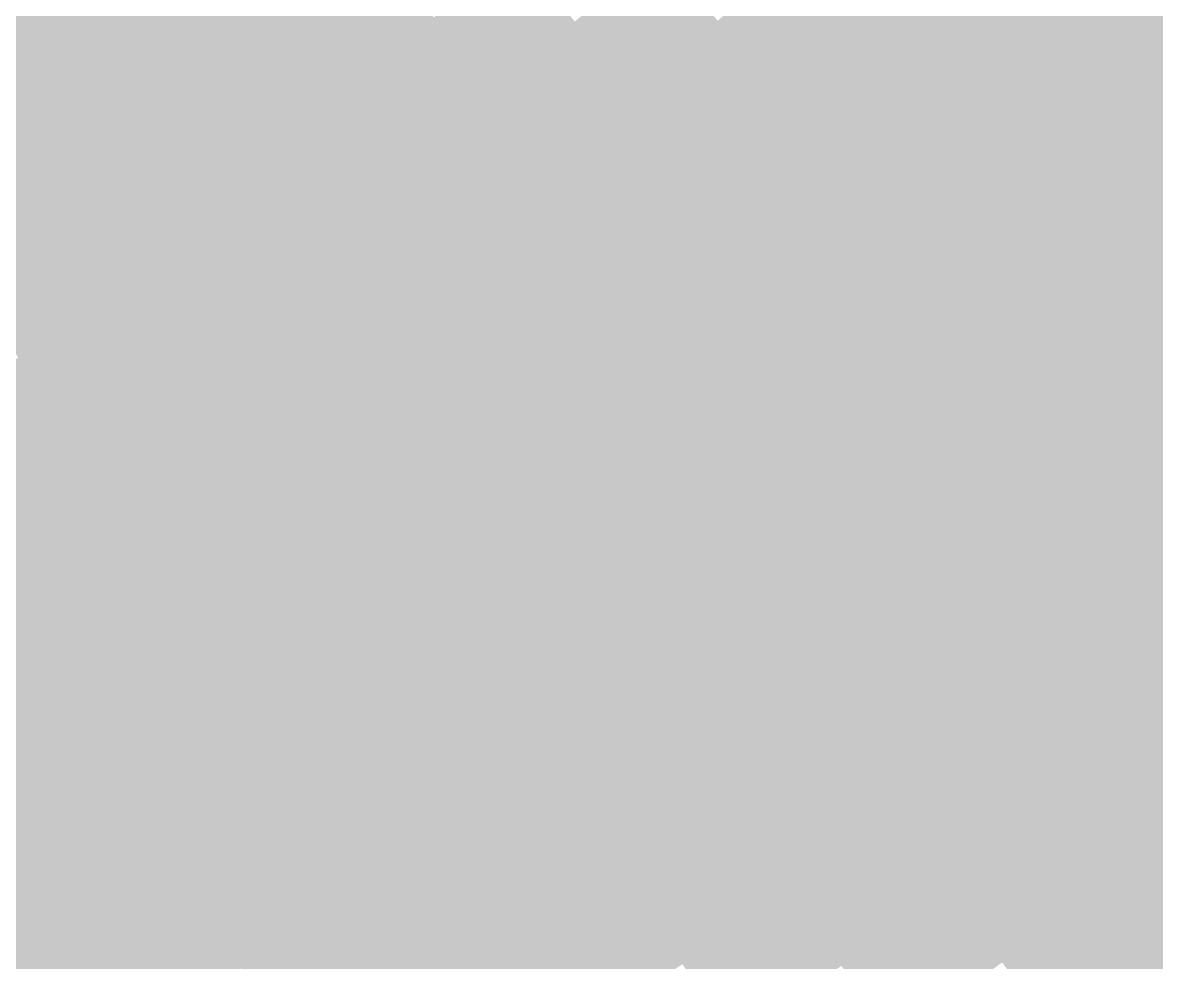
# Model space of a CAD drawing. Header units: inches. Extents: x -266 to 784, y -170 to 213.
# Drawn here: x 49.45 to 74.26, y -95.58 to -75.01 of the extents above; entities that cross this region are included whole.
import ezdxf

# ---------------------------------------------------------------- set-up
doc = ezdxf.new("R2010")
doc.units = ezdxf.units.IN
doc.header["$MEASUREMENT"] = 0

msp = doc.modelspace()

# ---------------------------------------------------------------- linework, layer by layer
at = {"color": 221, "true_color": 0xfe53d5}
msp.add_solid([(72.831998, -72.831998), (73.539105, -73.539105), (71.022676, -74.59745), (71.712217, -75.321697)], dxfattribs=at)
at = {"color": 6, "true_color": 0xff06e5}
msp.add_solid([(54.208637, -73.091885), (54.804336, -73.895093), (52.398545, -74.400218), (52.974354, -75.217803)], dxfattribs=at)
at = {"color": 221, "true_color": 0xfe46d6}
msp.add_solid([(69.643595, -73.148955), (70.333136, -73.873202), (67.827454, -74.836064), (68.499013, -75.577015)], dxfattribs=at)
at = {"color": 6, "true_color": 0xff13e1}
msp.add_solid([(57.216538, -73.316218), (57.83177, -74.104564), (55.400035, -74.6983), (55.995735, -75.501508)], dxfattribs=at)
at = {"color": 220, "true_color": 0xff20dd}
msp.add_solid([(60.267362, -73.435993), (60.901755, -74.209004), (58.447001, -74.892911), (59.062233, -75.681257)], dxfattribs=at)
at = {"color": 220, "true_color": 0xff3ad8}
msp.add_solid([(66.484337, -73.354161), (67.155895, -74.095113), (64.664111, -74.963676), (65.317284, -75.720885)], dxfattribs=at)
at = {"color": 6, "true_color": 0xff00ea}
msp.add_solid([(51.822737, -73.582633), (52.398545, -74.400218), (50.001321, -74.832265), (50.556891, -75.663735)], dxfattribs=at)
at = {"color": 220, "true_color": 0xff2dda}
msp.add_solid([(63.357766, -73.449258), (64.010939, -74.206467), (61.536149, -74.982014), (62.170542, -75.755024)], dxfattribs=at)
at = {"color": 221, "true_color": 0xfe5ad6}
msp.add_solid([(73.539105, -73.539105), (74.246212, -74.246212), (71.712217, -75.321697), (72.401757, -76.045944)], dxfattribs=at)
at = {"color": 6, "true_color": 0xff0de5}
msp.add_solid([(54.804336, -73.895093), (55.400035, -74.6983), (52.974354, -75.217803), (53.550162, -76.035388)], dxfattribs=at)
at = {"color": 221, "true_color": 0xfe4dd7}
msp.add_solid([(70.333136, -73.873202), (71.022676, -74.59745), (68.499013, -75.577015), (69.170572, -76.317966)], dxfattribs=at)
at = {"color": 6, "true_color": 0xfc00ed}
msp.add_solid([(49.445751, -74.000796), (50.001321, -74.832265), (47.614788, -75.191967), (48.149786, -76.036821)], dxfattribs=at)
at = {"color": 6, "true_color": 0xff1ae1}
msp.add_solid([(57.83177, -74.104564), (58.447001, -74.892911), (55.995735, -75.501508), (56.591434, -76.304715)], dxfattribs=at)
at = {"color": 221, "true_color": 0xfe40d9}
msp.add_solid([(67.155895, -74.095113), (67.827454, -74.836064), (65.317284, -75.720885), (65.970457, -76.478094)], dxfattribs=at)
at = {"color": 6, "true_color": 0xff06eb}
msp.add_solid([(52.398545, -74.400218), (52.974354, -75.217803), (50.556891, -75.663735), (51.112461, -76.495204)], dxfattribs=at)
at = {"color": 220, "true_color": 0xff26de}
msp.add_solid([(60.901755, -74.209004), (61.536149, -74.982014), (59.062233, -75.681257), (59.677464, -76.469603)], dxfattribs=at)
at = {"color": 220, "true_color": 0xff33db}
msp.add_solid([(64.010939, -74.206467), (64.664111, -74.963676), (62.170542, -75.755024), (62.804935, -76.528035)], dxfattribs=at)
at = {"color": 221, "true_color": 0xfe60d8}
msp.add_solid([(74.246212, -74.246212), (74.953319, -74.953319), (72.401757, -76.045944), (73.091298, -76.770191)], dxfattribs=at)
at = {"color": 221, "true_color": 0xfe53d9}
msp.add_solid([(71.022676, -74.59745), (71.712217, -75.321697), (69.170572, -76.317966), (69.842131, -77.058917)], dxfattribs=at)
at = {"color": 6, "true_color": 0xff00f0}
msp.add_solid([(50.001321, -74.832265), (50.556891, -75.663735), (48.149786, -76.036821), (48.684783, -76.881674)], dxfattribs=at)
at = {"color": 6, "true_color": 0xff13e6}
msp.add_solid([(55.400035, -74.6983), (55.995735, -75.501508), (53.550162, -76.035388), (54.12597, -76.852972)], dxfattribs=at)
at = {"color": 6, "true_color": 0xff20e2}
msp.add_solid([(58.447001, -74.892911), (59.062233, -75.681257), (56.591434, -76.304715), (57.187133, -77.107923)], dxfattribs=at)
at = {"color": 221, "true_color": 0xfe46da}
msp.add_solid([(67.827454, -74.836064), (68.499013, -75.577015), (65.970457, -76.478094), (66.62363, -77.235302)], dxfattribs=at)
at = {"color": 6, "true_color": 0xff2ddf}
msp.add_solid([(61.536149, -74.982014), (62.170542, -75.755024), (59.677464, -76.469603), (60.292696, -77.25795)], dxfattribs=at)
at = {"color": 220, "true_color": 0xff3adc}
msp.add_solid([(64.664111, -74.963676), (65.317284, -75.720885), (62.804935, -76.528035), (63.439328, -77.301045)], dxfattribs=at)
at = {"color": 221, "true_color": 0xfe66da}
msp.add_solid([(74.953319, -74.953319), (75.660426, -75.660426), (73.091298, -76.770191), (73.780838, -77.494438)], dxfattribs=at)
at = {"color": 6, "true_color": 0xff0deb}
msp.add_solid([(52.974354, -75.217803), (53.550162, -76.035388), (51.112461, -76.495204), (51.668032, -77.326674)], dxfattribs=at)
at = {"color": 221, "true_color": 0xfe5ada}
msp.add_solid([(71.712217, -75.321697), (72.401757, -76.045944), (69.842131, -77.058917), (70.51369, -77.799868)], dxfattribs=at)
at = {"color": 6, "true_color": 0xff06f0}
msp.add_solid([(50.556891, -75.663735), (51.112461, -76.495204), (48.684783, -76.881674), (49.219781, -77.726528)], dxfattribs=at)
at = {"color": 6, "true_color": 0xff1ae7}
msp.add_solid([(55.995735, -75.501508), (56.591434, -76.304715), (54.12597, -76.852972), (54.701778, -77.670557)], dxfattribs=at)
at = {"color": 221, "true_color": 0xfe4ddc}
msp.add_solid([(68.499013, -75.577015), (69.170572, -76.317966), (66.62363, -77.235302), (67.276803, -77.992511)], dxfattribs=at)
at = {"color": 221, "true_color": 0xfe6ddb}
msp.add_solid([(75.660426, -75.660426), (76.367532, -76.367532), (73.780838, -77.494438), (74.470379, -78.218685)], dxfattribs=at)
at = {"color": 6, "true_color": 0xff26e3}
msp.add_solid([(59.062233, -75.681257), (59.677464, -76.469603), (57.187133, -77.107923), (57.782833, -77.911131)], dxfattribs=at)
at = {"color": 6, "true_color": 0xff33e0}
msp.add_solid([(62.170542, -75.755024), (62.804935, -76.528035), (60.292696, -77.25795), (60.907927, -78.046296)], dxfattribs=at)
at = {"color": 221, "true_color": 0xfe40de}
msp.add_solid([(65.317284, -75.720885), (65.970457, -76.478094), (63.439328, -77.301045), (64.073722, -78.074056)], dxfattribs=at)
at = {"color": 6, "true_color": 0xff13ec}
msp.add_solid([(53.550162, -76.035388), (54.12597, -76.852972), (51.668032, -77.326674), (52.223602, -78.158144)], dxfattribs=at)
at = {"color": 221, "true_color": 0xfe60dc}
msp.add_solid([(72.401757, -76.045944), (73.091298, -76.770191), (70.51369, -77.799868), (71.185249, -78.540819)], dxfattribs=at)
at = {"color": 6, "true_color": 0xff20e7}
msp.add_solid([(56.591434, -76.304715), (57.187133, -77.107923), (54.701778, -77.670557), (55.277586, -78.488142)], dxfattribs=at)
at = {"color": 221, "true_color": 0xfe53dd}
msp.add_solid([(69.170572, -76.317966), (69.842131, -77.058917), (67.276803, -77.992511), (67.929976, -78.74972)], dxfattribs=at)
at = {"color": 6, "true_color": 0xff0df1}
msp.add_solid([(51.112461, -76.495204), (51.668032, -77.326674), (49.219781, -77.726528), (49.754779, -78.571382)], dxfattribs=at)
at = {"color": 6, "true_color": 0xff2de4}
msp.add_solid([(59.677464, -76.469603), (60.292696, -77.25795), (57.782833, -77.911131), (58.378532, -78.714338)], dxfattribs=at)
at = {"color": 6, "true_color": 0xff3ae1}
msp.add_solid([(62.804935, -76.528035), (63.439328, -77.301045), (60.907927, -78.046296), (61.523159, -78.834643)], dxfattribs=at)
at = {"color": 221, "true_color": 0xfe46df}
msp.add_solid([(65.970457, -76.478094), (66.62363, -77.235302), (64.073722, -78.074056), (64.708115, -78.847066)], dxfattribs=at)
at = {"color": 6, "true_color": 0xff1aec}
msp.add_solid([(54.12597, -76.852972), (54.701778, -77.670557), (52.223602, -78.158144), (52.779172, -78.989613)], dxfattribs=at)
at = {"color": 221, "true_color": 0xfe66dd}
msp.add_solid([(73.091298, -76.770191), (73.780838, -77.494438), (71.185249, -78.540819), (71.856808, -79.28177)], dxfattribs=at)
at = {"color": 6, "true_color": 0xff26e8}
msp.add_solid([(57.187133, -77.107923), (57.782833, -77.911131), (55.277586, -78.488142), (55.853395, -79.305727)], dxfattribs=at)
at = {"color": 221, "true_color": 0xfe5ade}
msp.add_solid([(69.842131, -77.058917), (70.51369, -77.799868), (67.929976, -78.74972), (68.583148, -79.506929)], dxfattribs=at)
at = {"color": 6, "true_color": 0xff13f1}
msp.add_solid([(51.668032, -77.326674), (52.223602, -78.158144), (49.754779, -78.571382), (50.289776, -79.416235)], dxfattribs=at)
at = {"color": 6, "true_color": 0xff33e5}
msp.add_solid([(60.292696, -77.25795), (60.907927, -78.046296), (58.378532, -78.714338), (58.974231, -79.517546)], dxfattribs=at)
at = {"color": 221, "true_color": 0xfe40e2}
msp.add_solid([(63.439328, -77.301045), (64.073722, -78.074056), (61.523159, -78.834643), (62.138391, -79.622989)], dxfattribs=at)
at = {"color": 221, "true_color": 0xfe4de0}
msp.add_solid([(66.62363, -77.235302), (67.276803, -77.992511), (64.708115, -78.847066), (65.342508, -79.620077)], dxfattribs=at)
at = {"color": 221, "true_color": 0xfe6ddf}
msp.add_solid([(73.780838, -77.494438), (74.470379, -78.218685), (71.856808, -79.28177), (72.528367, -80.022722)], dxfattribs=at)
at = {"color": 6, "true_color": 0xff0df7}
msp.add_solid([(49.219781, -77.726528), (49.754779, -78.571382), (47.297452, -78.911032), (47.811555, -79.768761)], dxfattribs=at)
at = {"color": 6, "true_color": 0xff20ed}
msp.add_solid([(54.701778, -77.670557), (55.277586, -78.488142), (52.779172, -78.989613), (53.334742, -79.821083)], dxfattribs=at)
at = {"color": 221, "true_color": 0xfe60e0}
msp.add_solid([(70.51369, -77.799868), (71.185249, -78.540819), (68.583148, -79.506929), (69.236321, -80.264138)], dxfattribs=at)
at = {"color": 6, "true_color": 0xff2de9}
msp.add_solid([(57.782833, -77.911131), (58.378532, -78.714338), (55.853395, -79.305727), (56.429203, -80.123312)], dxfattribs=at)
at = {"color": 6, "true_color": 0xff3ae6}
msp.add_solid([(60.907927, -78.046296), (61.523159, -78.834643), (58.974231, -79.517546), (59.56993, -80.320753)], dxfattribs=at)
at = {"color": 221, "true_color": 0xfe46e3}
msp.add_solid([(64.073722, -78.074056), (64.708115, -78.847066), (62.138391, -79.622989), (62.753622, -80.411336)], dxfattribs=at)
at = {"color": 221, "true_color": 0xfe53e1}
msp.add_solid([(67.276803, -77.992511), (67.929976, -78.74972), (65.342508, -79.620077), (65.976902, -80.393087)], dxfattribs=at)
at = {"color": 6, "true_color": 0xff1af2}
msp.add_solid([(52.223602, -78.158144), (52.779172, -78.989613), (50.289776, -79.416235), (50.824774, -80.261089)], dxfattribs=at)
at = {"color": 221, "true_color": 0xfe73e0}
msp.add_solid([(74.470379, -78.218685), (75.159919, -78.942932), (72.528367, -80.022722), (73.199926, -80.763673)], dxfattribs=at)
at = {"color": 6, "true_color": 0xff13f7}
msp.add_solid([(49.754779, -78.571382), (50.289776, -79.416235), (47.811555, -79.768761), (48.325658, -80.626489)], dxfattribs=at)
at = {"color": 6, "true_color": 0xff26ed}
msp.add_solid([(55.277586, -78.488142), (55.853395, -79.305727), (53.334742, -79.821083), (53.890313, -80.652552)], dxfattribs=at)
at = {"color": 221, "true_color": 0xfe66e1}
msp.add_solid([(71.185249, -78.540819), (71.856808, -79.28177), (69.236321, -80.264138), (69.889494, -81.021347)], dxfattribs=at)
at = {"color": 6, "true_color": 0xff33ea}
msp.add_solid([(58.378532, -78.714338), (58.974231, -79.517546), (56.429203, -80.123312), (57.005011, -80.940897)], dxfattribs=at)
at = {"color": 221, "true_color": 0xfe40e6}
msp.add_solid([(61.523159, -78.834643), (62.138391, -79.622989), (59.56993, -80.320753), (60.16563, -81.123961)], dxfattribs=at)
at = {"color": 221, "true_color": 0xfe4de4}
msp.add_solid([(64.708115, -78.847066), (65.342508, -79.620077), (62.753622, -80.411336), (63.368854, -81.199682)], dxfattribs=at)
at = {"color": 221, "true_color": 0xfe5ae2}
msp.add_solid([(67.929976, -78.74972), (68.583148, -79.506929), (65.976902, -80.393087), (66.611295, -81.166098)], dxfattribs=at)
at = {"color": 6, "true_color": 0xff20f2}
msp.add_solid([(52.779172, -78.989613), (53.334742, -79.821083), (50.824774, -80.261089), (51.359771, -81.105942)], dxfattribs=at)
at = {"color": 221, "true_color": 0xfe7ae2}
msp.add_solid([(75.159919, -78.942932), (75.84946, -79.667179), (73.199926, -80.763673), (73.871485, -81.504624)], dxfattribs=at)
at = {"color": 6, "true_color": 0xff2dee}
msp.add_solid([(55.853395, -79.305727), (56.429203, -80.123312), (53.890313, -80.652552), (54.445883, -81.484022)], dxfattribs=at)
at = {"color": 221, "true_color": 0xfe6de2}
msp.add_solid([(71.856808, -79.28177), (72.528367, -80.022722), (69.889494, -81.021347), (70.542667, -81.778555)], dxfattribs=at)
at = {"color": 6, "true_color": 0xff1af7}
msp.add_solid([(50.289776, -79.416235), (50.824774, -80.261089), (48.325658, -80.626489), (48.839761, -81.484218)], dxfattribs=at)
at = {"color": 6, "true_color": 0xff3aea}
msp.add_solid([(58.974231, -79.517546), (59.56993, -80.320753), (57.005011, -80.940897), (57.580819, -81.758481)], dxfattribs=at)
at = {"color": 221, "true_color": 0xfe46e7}
msp.add_solid([(62.138391, -79.622989), (62.753622, -80.411336), (60.16563, -81.123961), (60.761329, -81.927168)], dxfattribs=at)
at = {"color": 221, "true_color": 0xfe53e5}
msp.add_solid([(65.342508, -79.620077), (65.976902, -80.393087), (63.368854, -81.199682), (63.984085, -81.988028)], dxfattribs=at)
at = {"color": 221, "true_color": 0xfe60e3}
msp.add_solid([(68.583148, -79.506929), (69.236321, -80.264138), (66.611295, -81.166098), (67.245688, -81.939108)], dxfattribs=at)
at = {"color": 6, "true_color": 0xff26f2}
msp.add_solid([(53.334742, -79.821083), (53.890313, -80.652552), (51.359771, -81.105942), (51.894769, -81.950796)], dxfattribs=at)
at = {"color": 221, "true_color": 0xff7fe2}
msp.add_solid([(75.84946, -79.667179), (76.539, -80.391426), (73.871485, -81.504624), (74.543044, -82.245575)], dxfattribs=at)
at = {"color": 6, "true_color": 0xff33ee}
msp.add_solid([(56.429203, -80.123312), (57.005011, -80.940897), (54.445883, -81.484022), (55.001453, -82.315492)], dxfattribs=at)
at = {"color": 221, "true_color": 0xfe73e3}
msp.add_solid([(72.528367, -80.022722), (73.199926, -80.763673), (70.542667, -81.778555), (71.19584, -82.535764)], dxfattribs=at)
at = {"color": 6, "true_color": 0xff20f7}
msp.add_solid([(50.824774, -80.261089), (51.359771, -81.105942), (48.839761, -81.484218), (49.353863, -82.341947)], dxfattribs=at)
at = {"color": 221, "true_color": 0xfe40eb}
msp.add_solid([(59.56993, -80.320753), (60.16563, -81.123961), (57.580819, -81.758481), (58.156627, -82.576066)], dxfattribs=at)
at = {"color": 221, "true_color": 0xfe66e4}
msp.add_solid([(69.236321, -80.264138), (69.889494, -81.021347), (67.245688, -81.939108), (67.880081, -82.712119)], dxfattribs=at)
at = {"color": 221, "true_color": 0xfe4de8}
msp.add_solid([(62.753622, -80.411336), (63.368854, -81.199682), (60.761329, -81.927168), (61.357028, -82.730376)], dxfattribs=at)
at = {"color": 221, "true_color": 0xfe5ae6}
msp.add_solid([(65.976902, -80.393087), (66.611295, -81.166098), (63.984085, -81.988028), (64.599317, -82.776375)], dxfattribs=at)
at = {"color": 6, "true_color": 0xff2df3}
msp.add_solid([(53.890313, -80.652552), (54.445883, -81.484022), (51.894769, -81.950796), (52.429767, -82.795649)], dxfattribs=at)
at = {"color": 221, "true_color": 0xfe7ae5}
msp.add_solid([(73.199926, -80.763673), (73.871485, -81.504624), (71.19584, -82.535764), (71.849013, -83.292973)], dxfattribs=at)
at = {"color": 6, "true_color": 0xff26f8}
msp.add_solid([(51.359771, -81.105942), (51.894769, -81.950796), (49.353863, -82.341947), (49.867966, -83.199675)], dxfattribs=at)
at = {"color": 6, "true_color": 0xff3aef}
msp.add_solid([(57.005011, -80.940897), (57.580819, -81.758481), (55.001453, -82.315492), (55.557023, -83.146961)], dxfattribs=at)
at = {"color": 221, "true_color": 0xfe46ec}
msp.add_solid([(60.16563, -81.123961), (60.761329, -81.927168), (58.156627, -82.576066), (58.732436, -83.393651)], dxfattribs=at)
at = {"color": 221, "true_color": 0xfe6de6}
msp.add_solid([(69.889494, -81.021347), (70.542667, -81.778555), (67.880081, -82.712119), (68.514475, -83.485129)], dxfattribs=at)
at = {"color": 221, "true_color": 0xfe53e9}
msp.add_solid([(63.368854, -81.199682), (63.984085, -81.988028), (61.357028, -82.730376), (61.952728, -83.533583)], dxfattribs=at)
at = {"color": 221, "true_color": 0xfe60e7}
msp.add_solid([(66.611295, -81.166098), (67.245688, -81.939108), (64.599317, -82.776375), (65.214549, -83.564721)], dxfattribs=at)
at = {"color": 6, "true_color": 0xff33f3}
msp.add_solid([(54.445883, -81.484022), (55.001453, -82.315492), (52.429767, -82.795649), (52.964764, -83.640503)], dxfattribs=at)
at = {"color": 221, "true_color": 0xff7fe5}
msp.add_solid([(73.871485, -81.504624), (74.543044, -82.245575), (71.849013, -83.292973), (72.502186, -84.050182)], dxfattribs=at)
at = {"color": 211, "true_color": 0xfe40f0}
msp.add_solid([(57.580819, -81.758481), (58.156627, -82.576066), (55.557023, -83.146961), (56.112594, -83.978431)], dxfattribs=at)
at = {"color": 221, "true_color": 0xfe73e7}
msp.add_solid([(70.542667, -81.778555), (71.19584, -82.535764), (68.514475, -83.485129), (69.148868, -84.258139)], dxfattribs=at)
at = {"color": 6, "true_color": 0xff2df8}
msp.add_solid([(51.894769, -81.950796), (52.429767, -82.795649), (49.867966, -83.199675), (50.382069, -84.057404)], dxfattribs=at)
at = {"color": 221, "true_color": 0xfe4dec}
msp.add_solid([(60.761329, -81.927168), (61.357028, -82.730376), (58.732436, -83.393651), (59.308244, -84.211236)], dxfattribs=at)
at = {"color": 221, "true_color": 0xfe5aea}
msp.add_solid([(63.984085, -81.988028), (64.599317, -82.776375), (61.952728, -83.533583), (62.548427, -84.336791)], dxfattribs=at)
at = {"color": 221, "true_color": 0xfe66e8}
msp.add_solid([(67.245688, -81.939108), (67.880081, -82.712119), (65.214549, -83.564721), (65.82978, -84.353068)], dxfattribs=at)
at = {"color": 6, "true_color": 0xff26fd}
msp.add_solid([(49.353863, -82.341947), (49.867966, -83.199675), (47.318226, -83.528351), (47.811125, -84.398438)], dxfattribs=at)
at = {"color": 6, "true_color": 0xff3af4}
msp.add_solid([(55.001453, -82.315492), (55.557023, -83.146961), (52.964764, -83.640503), (53.499762, -84.485357)], dxfattribs=at)
at = {"color": 221, "true_color": 0xfb7de1}
msp.add_solid([(74.543044, -82.245575), (75.214603, -82.986526), (72.502186, -84.050182), (73.155358, -84.807391)], dxfattribs=at)
at = {"color": 211, "true_color": 0xfe46f0}
msp.add_solid([(58.156627, -82.576066), (58.732436, -83.393651), (56.112594, -83.978431), (56.668164, -84.8099)], dxfattribs=at)
at = {"color": 221, "true_color": 0xfe7ae8}
msp.add_solid([(71.19584, -82.535764), (71.849013, -83.292973), (69.148868, -84.258139), (69.783261, -85.03115)], dxfattribs=at)
at = {"color": 6, "true_color": 0xff33f8}
msp.add_solid([(52.429767, -82.795649), (52.964764, -83.640503), (50.382069, -84.057404), (50.896172, -84.915132)], dxfattribs=at)
at = {"color": 221, "true_color": 0xfe53ed}
msp.add_solid([(61.357028, -82.730376), (61.952728, -83.533583), (59.308244, -84.211236), (59.884052, -85.028821)], dxfattribs=at)
at = {"color": 221, "true_color": 0xfe60eb}
msp.add_solid([(64.599317, -82.776375), (65.214549, -83.564721), (62.548427, -84.336791), (63.144126, -85.139998)], dxfattribs=at)
at = {"color": 221, "true_color": 0xfe6de9}
msp.add_solid([(67.880081, -82.712119), (68.514475, -83.485129), (65.82978, -84.353068), (66.445012, -85.141414)], dxfattribs=at)
at = {"color": 221, "true_color": 0xf67bdd}
msp.add_solid([(75.214603, -82.986526), (75.886162, -83.727477), (73.155358, -84.807391), (73.808531, -85.5646)], dxfattribs=at)
at = {"color": 6, "true_color": 0xff2dfd}
msp.add_solid([(49.867966, -83.199675), (50.382069, -84.057404), (47.811125, -84.398438), (48.304023, -85.268525)], dxfattribs=at)
at = {"color": 211, "true_color": 0xfe40f4}
msp.add_solid([(55.557023, -83.146961), (56.112594, -83.978431), (53.499762, -84.485357), (54.03476, -85.33021)], dxfattribs=at)
at = {"color": 221, "true_color": 0xff7fe8}
msp.add_solid([(71.849013, -83.292973), (72.502186, -84.050182), (69.783261, -85.03115), (70.417655, -85.80416)], dxfattribs=at)
at = {"color": 211, "true_color": 0xfe4df1}
msp.add_solid([(58.732436, -83.393651), (59.308244, -84.211236), (56.668164, -84.8099), (57.223734, -85.64137)], dxfattribs=at)
at = {"color": 221, "true_color": 0xfe5aee}
msp.add_solid([(61.952728, -83.533583), (62.548427, -84.336791), (59.884052, -85.028821), (60.45986, -85.846405)], dxfattribs=at)
at = {"color": 221, "true_color": 0xfe66ec}
msp.add_solid([(65.214549, -83.564721), (65.82978, -84.353068), (63.144126, -85.139998), (63.739826, -85.943206)], dxfattribs=at)
at = {"color": 221, "true_color": 0xfe73ea}
msp.add_solid([(68.514475, -83.485129), (69.148868, -84.258139), (66.445012, -85.141414), (67.060243, -85.929761)], dxfattribs=at)
at = {"color": 6, "true_color": 0xff3af8}
msp.add_solid([(52.964764, -83.640503), (53.499762, -84.485357), (50.896172, -84.915132), (51.410274, -85.772861)], dxfattribs=at)
at = {"color": 221, "true_color": 0xf279d9}
msp.add_solid([(75.886162, -83.727477), (76.557721, -84.468428), (73.808531, -85.5646), (74.461704, -86.321809)], dxfattribs=at)
at = {"color": 6, "true_color": 0xff33fd}
msp.add_solid([(50.382069, -84.057404), (50.896172, -84.915132), (48.304023, -85.268525), (48.796921, -86.138612)], dxfattribs=at)
at = {"color": 211, "true_color": 0xfe46f4}
msp.add_solid([(56.112594, -83.978431), (56.668164, -84.8099), (54.03476, -85.33021), (54.569757, -86.175064)], dxfattribs=at)
at = {"color": 221, "true_color": 0xfb7de4}
msp.add_solid([(72.502186, -84.050182), (73.155358, -84.807391), (70.417655, -85.80416), (71.052048, -86.577171)], dxfattribs=at)
at = {"color": 211, "true_color": 0xfe53f1}
msp.add_solid([(59.308244, -84.211236), (59.884052, -85.028821), (57.223734, -85.64137), (57.779304, -86.47284)], dxfattribs=at)
at = {"color": 221, "true_color": 0xfe60ee}
msp.add_solid([(62.548427, -84.336791), (63.144126, -85.139998), (60.45986, -85.846405), (61.035668, -86.66399)], dxfattribs=at)
at = {"color": 221, "true_color": 0xfe6dec}
msp.add_solid([(65.82978, -84.353068), (66.445012, -85.141414), (63.739826, -85.943206), (64.335525, -86.746413)], dxfattribs=at)
at = {"color": 221, "true_color": 0xfe7aeb}
msp.add_solid([(69.148868, -84.258139), (69.783261, -85.03115), (67.060243, -85.929761), (67.675475, -86.718107)], dxfattribs=at)
at = {"color": 211, "true_color": 0xfe40f9}
msp.add_solid([(53.499762, -84.485357), (54.03476, -85.33021), (51.410274, -85.772861), (51.924377, -86.63059)], dxfattribs=at)
at = {"color": 211, "true_color": 0xfe4df5}
msp.add_solid([(56.668164, -84.8099), (57.223734, -85.64137), (54.569757, -86.175064), (55.104755, -87.019917)], dxfattribs=at)
at = {"color": 221, "true_color": 0xf67be0}
msp.add_solid([(73.155358, -84.807391), (73.808531, -85.5646), (71.052048, -86.577171), (71.686441, -87.350181)], dxfattribs=at)
at = {"color": 6, "true_color": 0xff3afd}
msp.add_solid([(50.896172, -84.915132), (51.410274, -85.772861), (48.796921, -86.138612), (49.289819, -87.008699)], dxfattribs=at)
at = {"color": 211, "true_color": 0xfe5af2}
msp.add_solid([(59.884052, -85.028821), (60.45986, -85.846405), (57.779304, -86.47284), (58.334874, -87.304309)], dxfattribs=at)
at = {"color": 221, "true_color": 0xff7feb}
msp.add_solid([(69.783261, -85.03115), (70.417655, -85.80416), (67.675475, -86.718107), (68.290707, -87.506453)], dxfattribs=at)
at = {"color": 211, "true_color": 0xfe46f9}
msp.add_solid([(54.03476, -85.33021), (54.569757, -86.175064), (51.924377, -86.63059), (52.43848, -87.488318)], dxfattribs=at)
at = {"color": 211, "true_color": 0xfe66ef}
msp.add_solid([(63.144126, -85.139998), (63.739826, -85.943206), (61.035668, -86.66399), (61.611476, -87.481575)], dxfattribs=at)
at = {"color": 221, "true_color": 0xfe73ed}
msp.add_solid([(66.445012, -85.141414), (67.060243, -85.929761), (64.335525, -86.746413), (64.931224, -87.549621)], dxfattribs=at)
at = {"color": 221, "true_color": 0xf279dc}
msp.add_solid([(73.808531, -85.5646), (74.461704, -86.321809), (71.686441, -87.350181), (72.320834, -88.123192)], dxfattribs=at)
at = {"color": 211, "true_color": 0xfe40fd}
msp.add_solid([(51.410274, -85.772861), (51.924377, -86.63059), (49.289819, -87.008699), (49.782717, -87.878786)], dxfattribs=at)
at = {"color": 211, "true_color": 0xfe53f5}
msp.add_solid([(57.223734, -85.64137), (57.779304, -86.47284), (55.104755, -87.019917), (55.639752, -87.864771)], dxfattribs=at)
at = {"color": 211, "true_color": 0xfe60f2}
msp.add_solid([(60.45986, -85.846405), (61.035668, -86.66399), (58.334874, -87.304309), (58.890445, -88.135779)], dxfattribs=at)
at = {"color": 221, "true_color": 0xfb7de7}
msp.add_solid([(70.417655, -85.80416), (71.052048, -86.577171), (68.290707, -87.506453), (68.905938, -88.2948)], dxfattribs=at)
at = {"color": 211, "true_color": 0xfe6df0}
msp.add_solid([(63.739826, -85.943206), (64.335525, -86.746413), (61.611476, -87.481575), (62.187285, -88.29916)], dxfattribs=at)
at = {"color": 221, "true_color": 0xfe7aee}
msp.add_solid([(67.060243, -85.929761), (67.675475, -86.718107), (64.931224, -87.549621), (65.526923, -88.352828)], dxfattribs=at)
at = {"color": 211, "true_color": 0xfe4df9}
msp.add_solid([(54.569757, -86.175064), (55.104755, -87.019917), (52.43848, -87.488318), (52.952583, -88.346047)], dxfattribs=at)
at = {"color": 221, "true_color": 0xee76d8}
msp.add_solid([(74.461704, -86.321809), (75.114877, -87.079017), (72.320834, -88.123192), (72.955228, -88.896202)], dxfattribs=at)
at = {"color": 211, "true_color": 0xfe5af6}
msp.add_solid([(57.779304, -86.47284), (58.334874, -87.304309), (55.639752, -87.864771), (56.17475, -88.709624)], dxfattribs=at)
at = {"color": 221, "true_color": 0xf67be3}
msp.add_solid([(71.052048, -86.577171), (71.686441, -87.350181), (68.905938, -88.2948), (69.52117, -89.083146)], dxfattribs=at)
at = {"color": 211, "true_color": 0xfe46fd}
msp.add_solid([(51.924377, -86.63059), (52.43848, -87.488318), (49.782717, -87.878786), (50.275616, -88.748873)], dxfattribs=at)
at = {"color": 211, "true_color": 0xfe66f3}
msp.add_solid([(61.035668, -86.66399), (61.611476, -87.481575), (58.890445, -88.135779), (59.446015, -88.967249)], dxfattribs=at)
at = {"color": 211, "true_color": 0xfe73f1}
msp.add_solid([(64.335525, -86.746413), (64.931224, -87.549621), (62.187285, -88.29916), (62.763093, -89.116745)], dxfattribs=at)
at = {"color": 221, "true_color": 0xff7fee}
msp.add_solid([(67.675475, -86.718107), (68.290707, -87.506453), (65.526923, -88.352828), (66.122623, -89.156036)], dxfattribs=at)
at = {"color": 211, "true_color": 0xfd40fe}
msp.add_solid([(49.289819, -87.008699), (49.782717, -87.878786), (47.139674, -88.192126), (47.61107, -89.074048)], dxfattribs=at)
at = {"color": 211, "true_color": 0xfe53f9}
msp.add_solid([(55.104755, -87.019917), (55.639752, -87.864771), (52.952583, -88.346047), (53.466685, -89.203775)], dxfattribs=at)
at = {"color": 221, "true_color": 0xea74d5}
msp.add_solid([(75.114877, -87.079017), (75.76805, -87.836226), (72.955228, -88.896202), (73.589621, -89.669213)], dxfattribs=at)
at = {"color": 211, "true_color": 0xfe60f6}
msp.add_solid([(58.334874, -87.304309), (58.890445, -88.135779), (56.17475, -88.709624), (56.709748, -89.554478)], dxfattribs=at)
at = {"color": 211, "true_color": 0xfe4dfd}
msp.add_solid([(52.43848, -87.488318), (52.952583, -88.346047), (50.275616, -88.748873), (50.768514, -89.61896)], dxfattribs=at)
at = {"color": 211, "true_color": 0xfe6df3}
msp.add_solid([(61.611476, -87.481575), (62.187285, -88.29916), (59.446015, -88.967249), (60.001585, -89.798718)], dxfattribs=at)
at = {"color": 211, "true_color": 0xfe7af1}
msp.add_solid([(64.931224, -87.549621), (65.526923, -88.352828), (62.763093, -89.116745), (63.338901, -89.934329)], dxfattribs=at)
at = {"color": 221, "true_color": 0xfb7dea}
msp.add_solid([(68.290707, -87.506453), (68.905938, -88.2948), (66.122623, -89.156036), (66.718322, -89.959244)], dxfattribs=at)
at = {"color": 221, "true_color": 0xf279df}
msp.add_solid([(71.686441, -87.350181), (72.320834, -88.123192), (69.52117, -89.083146), (70.136401, -89.871493)], dxfattribs=at)
at = {"color": 211, "true_color": 0xfd46fe}
msp.add_solid([(49.782717, -87.878786), (50.275616, -88.748873), (47.61107, -89.074048), (48.082467, -89.955969)], dxfattribs=at)
at = {"color": 211, "true_color": 0xfe5afa}
msp.add_solid([(55.639752, -87.864771), (56.17475, -88.709624), (53.466685, -89.203775), (53.980788, -90.061504)], dxfattribs=at)
at = {"color": 213, "true_color": 0xe572d1}
msp.add_solid([(75.76805, -87.836226), (76.421223, -88.593435), (73.589621, -89.669213), (74.224014, -90.442223)], dxfattribs=at)
at = {"color": 211, "true_color": 0xfe66f6}
msp.add_solid([(58.890445, -88.135779), (59.446015, -88.967249), (56.709748, -89.554478), (57.244745, -90.399331)], dxfattribs=at)
at = {"color": 211, "true_color": 0xfe73f4}
msp.add_solid([(62.187285, -88.29916), (62.763093, -89.116745), (60.001585, -89.798718), (60.557155, -90.630188)], dxfattribs=at)
at = {"color": 221, "true_color": 0xf67be6}
msp.add_solid([(68.905938, -88.2948), (69.52117, -89.083146), (66.718322, -89.959244), (67.314021, -90.762451)], dxfattribs=at)
at = {"color": 221, "true_color": 0xee76db}
msp.add_solid([(72.320834, -88.123192), (72.955228, -88.896202), (70.136401, -89.871493), (70.751633, -90.659839)], dxfattribs=at)
at = {"color": 211, "true_color": 0xfe53fd}
msp.add_solid([(52.952583, -88.346047), (53.466685, -89.203775), (50.768514, -89.61896), (51.261412, -90.489047)], dxfattribs=at)
at = {"color": 211, "true_color": 0xff7ff1}
msp.add_solid([(65.526923, -88.352828), (66.122623, -89.156036), (63.338901, -89.934329), (63.914709, -90.751914)], dxfattribs=at)
at = {"color": 211, "true_color": 0xfd4dfe}
msp.add_solid([(50.275616, -88.748873), (50.768514, -89.61896), (48.082467, -89.955969), (48.553864, -90.83789)], dxfattribs=at)
at = {"color": 211, "true_color": 0xfe60fa}
msp.add_solid([(56.17475, -88.709624), (56.709748, -89.554478), (53.980788, -90.061504), (54.494891, -90.919233)], dxfattribs=at)
at = {"color": 213, "true_color": 0xe170cd}
msp.add_solid([(76.421223, -88.593435), (77.074395, -89.350644), (74.224014, -90.442223), (74.858408, -91.215234)], dxfattribs=at)
at = {"color": 211, "true_color": 0xfe6df7}
msp.add_solid([(59.446015, -88.967249), (60.001585, -89.798718), (57.244745, -90.399331), (57.779743, -91.244185)], dxfattribs=at)
at = {"color": 221, "true_color": 0xea74d7}
msp.add_solid([(72.955228, -88.896202), (73.589621, -89.669213), (70.751633, -90.659839), (71.366864, -91.448186)], dxfattribs=at)
at = {"color": 211, "true_color": 0xfe5afd}
msp.add_solid([(53.466685, -89.203775), (53.980788, -90.061504), (51.261412, -90.489047), (51.75431, -91.359134)], dxfattribs=at)
at = {"color": 211, "true_color": 0xfe7af4}
msp.add_solid([(62.763093, -89.116745), (63.338901, -89.934329), (60.557155, -90.630188), (61.112726, -91.461657)], dxfattribs=at)
at = {"color": 221, "true_color": 0xfb7ded}
msp.add_solid([(66.122623, -89.156036), (66.718322, -89.959244), (63.914709, -90.751914), (64.490517, -91.569499)], dxfattribs=at)
at = {"color": 221, "true_color": 0xf279e2}
msp.add_solid([(69.52117, -89.083146), (70.136401, -89.871493), (67.314021, -90.762451), (67.909721, -91.565659)], dxfattribs=at)
at = {"color": 211, "true_color": 0xfe66fa}
msp.add_solid([(56.709748, -89.554478), (57.244745, -90.399331), (54.494891, -90.919233), (55.008994, -91.776961)], dxfattribs=at)
at = {"color": 211, "true_color": 0xfd53fe}
msp.add_solid([(50.768514, -89.61896), (51.261412, -90.489047), (48.553864, -90.83789), (49.025261, -91.719811)], dxfattribs=at)
at = {"color": 211, "true_color": 0xfe73f7}
msp.add_solid([(60.001585, -89.798718), (60.557155, -90.630188), (57.779743, -91.244185), (58.314741, -92.089039)], dxfattribs=at)
at = {"color": 213, "true_color": 0xe572d3}
msp.add_solid([(73.589621, -89.669213), (74.224014, -90.442223), (71.366864, -91.448186), (71.982096, -92.236532)], dxfattribs=at)
at = {"color": 211, "true_color": 0xfe60fd}
msp.add_solid([(53.980788, -90.061504), (54.494891, -90.919233), (51.75431, -91.359134), (52.247208, -92.229221)], dxfattribs=at)
at = {"color": 211, "true_color": 0xff7ff4}
msp.add_solid([(63.338901, -89.934329), (63.914709, -90.751914), (61.112726, -91.461657), (61.668296, -92.293127)], dxfattribs=at)
at = {"color": 221, "true_color": 0xf67be9}
msp.add_solid([(66.718322, -89.959244), (67.314021, -90.762451), (64.490517, -91.569499), (65.066326, -92.387084)], dxfattribs=at)
at = {"color": 221, "true_color": 0xee76de}
msp.add_solid([(70.136401, -89.871493), (70.751633, -90.659839), (67.909721, -91.565659), (68.50542, -92.368866)], dxfattribs=at)
at = {"color": 211, "true_color": 0xfd5afe}
msp.add_solid([(51.261412, -90.489047), (51.75431, -91.359134), (49.025261, -91.719811), (49.496657, -92.601733)], dxfattribs=at)
at = {"color": 211, "true_color": 0xfe6dfa}
msp.add_solid([(57.244745, -90.399331), (57.779743, -91.244185), (55.008994, -91.776961), (55.523096, -92.63469)], dxfattribs=at)
at = {"color": 213, "true_color": 0xe170cf}
msp.add_solid([(74.224014, -90.442223), (74.858408, -91.215234), (71.982096, -92.236532), (72.597328, -93.024878)], dxfattribs=at)
at = {"color": 211, "true_color": 0xfe7af8}
msp.add_solid([(60.557155, -90.630188), (61.112726, -91.461657), (58.314741, -92.089039), (58.849738, -92.933892)], dxfattribs=at)
at = {"color": 211, "true_color": 0xfb7df0}
msp.add_solid([(63.914709, -90.751914), (64.490517, -91.569499), (61.668296, -92.293127), (62.223866, -93.124597)], dxfattribs=at)
at = {"color": 221, "true_color": 0xf279e5}
msp.add_solid([(67.314021, -90.762451), (67.909721, -91.565659), (65.066326, -92.387084), (65.642134, -93.204669)], dxfattribs=at)
at = {"color": 221, "true_color": 0xea74da}
msp.add_solid([(70.751633, -90.659839), (71.366864, -91.448186), (68.50542, -92.368866), (69.101119, -93.172074)], dxfattribs=at)
at = {"color": 211, "true_color": 0xfe66fe}
for points in [[(54.494891, -90.919233), (55.008994, -91.776961), (52.247208, -92.229221), (52.740107, -93.099308)], [(52.247208, -92.229221), (52.740107, -93.099308), (49.968054, -93.483654), (50.439451, -94.365575)]]:
    msp.add_solid(points, dxfattribs=at)
at = {"color": 211, "true_color": 0xfe73fb}
msp.add_solid([(57.779743, -91.244185), (58.314741, -92.089039), (55.523096, -92.63469), (56.037199, -93.492418)], dxfattribs=at)
at = {"color": 213, "true_color": 0xdd6ecc}
msp.add_solid([(74.858408, -91.215234), (75.492801, -91.988244), (72.597328, -93.024878), (73.212559, -93.813225)], dxfattribs=at)
at = {"color": 211, "true_color": 0xfd60fe}
msp.add_solid([(51.75431, -91.359134), (52.247208, -92.229221), (49.496657, -92.601733), (49.968054, -93.483654)], dxfattribs=at)
at = {"color": 211, "true_color": 0xff7ff7}
msp.add_solid([(61.112726, -91.461657), (61.668296, -92.293127), (58.849738, -92.933892), (59.384736, -93.778746)], dxfattribs=at)
at = {"color": 213, "true_color": 0xe572d6}
msp.add_solid([(71.366864, -91.448186), (71.982096, -92.236532), (69.101119, -93.172074), (69.696819, -93.975281)], dxfattribs=at)
at = {"color": 211, "true_color": 0xfa5afe}
msp.add_solid([(49.025261, -91.719811), (49.496657, -92.601733), (46.759578, -92.895327), (47.20919, -93.788552)], dxfattribs=at)
at = {"color": 211, "true_color": 0xfe6dfe}
for points in [[(55.008994, -91.776961), (55.523096, -92.63469), (52.740107, -93.099308), (53.233005, -93.969395)], [(52.740107, -93.099308), (53.233005, -93.969395), (50.439451, -94.365575), (50.910848, -95.247497)]]:
    msp.add_solid(points, dxfattribs=at)
at = {"color": 221, "true_color": 0xf67bec}
msp.add_solid([(64.490517, -91.569499), (65.066326, -92.387084), (62.223866, -93.124597), (62.779436, -93.956066)], dxfattribs=at)
at = {"color": 221, "true_color": 0xee76e1}
msp.add_solid([(67.909721, -91.565659), (68.50542, -92.368866), (65.642134, -93.204669), (66.217942, -94.022254)], dxfattribs=at)
at = {"color": 213, "true_color": 0xd96cc8}
msp.add_solid([(75.492801, -91.988244), (76.127194, -92.761254), (73.212559, -93.813225), (73.827791, -94.601571)], dxfattribs=at)
at = {"color": 211, "true_color": 0xfe7afb}
msp.add_solid([(58.314741, -92.089039), (58.849738, -92.933892), (56.037199, -93.492418), (56.551302, -94.350147)], dxfattribs=at)
at = {"color": 211, "true_color": 0xfb7df3}
msp.add_solid([(61.668296, -92.293127), (62.223866, -93.124597), (59.384736, -93.778746), (59.919733, -94.623599)], dxfattribs=at)
at = {"color": 213, "true_color": 0xe170d2}
msp.add_solid([(71.982096, -92.236532), (72.597328, -93.024878), (69.696819, -93.975281), (70.292518, -94.778489)], dxfattribs=at)
at = {"color": 221, "true_color": 0xf279e8}
msp.add_solid([(65.066326, -92.387084), (65.642134, -93.204669), (62.779436, -93.956066), (63.335007, -94.787536)], dxfattribs=at)
at = {"color": 221, "true_color": 0xea74dd}
msp.add_solid([(68.50542, -92.368866), (69.101119, -93.172074), (66.217942, -94.022254), (66.79375, -94.839838)], dxfattribs=at)
at = {"color": 211, "true_color": 0xfa60fe}
msp.add_solid([(49.496657, -92.601733), (49.968054, -93.483654), (47.20919, -93.788552), (47.658801, -94.681776)], dxfattribs=at)
at = {"color": 211, "true_color": 0xfe73fe}
for points in [[(55.523096, -92.63469), (56.037199, -93.492418), (53.233005, -93.969395), (53.725903, -94.839482)], [(53.233005, -93.969395), (53.725903, -94.839482), (50.910848, -95.247497), (51.382244, -96.129418)]]:
    msp.add_solid(points, dxfattribs=at)
at = {"color": 213, "true_color": 0xd46ac4}
msp.add_solid([(76.127194, -92.761254), (76.761587, -93.534265), (73.827791, -94.601571), (74.443022, -95.389918)], dxfattribs=at)
at = {"color": 211, "true_color": 0xff7ffa}
msp.add_solid([(58.849738, -92.933892), (59.384736, -93.778746), (56.551302, -94.350147), (57.065405, -95.207876)], dxfattribs=at)
at = {"color": 213, "true_color": 0xdd6ece}
msp.add_solid([(72.597328, -93.024878), (73.212559, -93.813225), (70.292518, -94.778489), (70.888217, -95.581696)], dxfattribs=at)
at = {"color": 211, "true_color": 0xf67bef}
msp.add_solid([(62.223866, -93.124597), (62.779436, -93.956066), (59.919733, -94.623599), (60.454731, -95.468453)], dxfattribs=at)
at = {"color": 221, "true_color": 0xee76e4}
msp.add_solid([(65.642134, -93.204669), (66.217942, -94.022254), (63.335007, -94.787536), (63.890577, -95.619005)], dxfattribs=at)
at = {"color": 221, "true_color": 0xe572d9}
msp.add_solid([(69.101119, -93.172074), (69.696819, -93.975281), (66.79375, -94.839838), (67.369558, -95.657423)], dxfattribs=at)
at = {"color": 211, "true_color": 0xfa66fe}
msp.add_solid([(49.968054, -93.483654), (50.439451, -94.365575), (47.658801, -94.681776), (48.108412, -95.575)], dxfattribs=at)
at = {"color": 211, "true_color": 0xfe7afe}
for points in [[(56.037199, -93.492418), (56.551302, -94.350147), (53.725903, -94.839482), (54.218801, -95.709569)], [(53.725903, -94.839482), (54.218801, -95.709569), (51.382244, -96.129418), (51.853641, -97.011339)]]:
    msp.add_solid(points, dxfattribs=at)
at = {"color": 211, "true_color": 0xfb7df6}
msp.add_solid([(59.384736, -93.778746), (59.919733, -94.623599), (57.065405, -95.207876), (57.579507, -96.065604)], dxfattribs=at)
at = {"color": 221, "true_color": 0xf279eb}
msp.add_solid([(62.779436, -93.956066), (63.335007, -94.787536), (60.454731, -95.468453), (60.989729, -96.313306)], dxfattribs=at)
at = {"color": 221, "true_color": 0xea74e0}
msp.add_solid([(66.217942, -94.022254), (66.79375, -94.839838), (63.890577, -95.619005), (64.446147, -96.450475)], dxfattribs=at)
at = {"color": 213, "true_color": 0xe170d5}
msp.add_solid([(69.696819, -93.975281), (70.292518, -94.778489), (67.369558, -95.657423), (67.945367, -96.475008)], dxfattribs=at)
at = {"color": 213, "true_color": 0xd96cca}
msp.add_solid([(73.212559, -93.813225), (73.827791, -94.601571), (70.888217, -95.581696), (71.483917, -96.384904)], dxfattribs=at)
at = {"color": 211, "true_color": 0xfa6dfe}
msp.add_solid([(50.439451, -94.365575), (50.910848, -95.247497), (48.108412, -95.575), (48.558024, -96.468225)], dxfattribs=at)
at = {"color": 211, "true_color": 0xff7ffd}
msp.add_solid([(56.551302, -94.350147), (57.065405, -95.207876), (54.218801, -95.709569), (54.711699, -96.579656)], dxfattribs=at)
at = {"color": 211, "true_color": 0xf67bf2}
msp.add_solid([(59.919733, -94.623599), (60.454731, -95.468453), (57.579507, -96.065604), (58.09361, -96.923333)], dxfattribs=at)
at = {"color": 213, "true_color": 0xdd6ed1}
msp.add_solid([(70.292518, -94.778489), (70.888217, -95.581696), (67.945367, -96.475008), (68.521175, -97.292593)], dxfattribs=at)
at = {"color": 213, "true_color": 0xd46ac6}
msp.add_solid([(73.827791, -94.601571), (74.443022, -95.389918), (71.483917, -96.384904), (72.079616, -97.188111)], dxfattribs=at)
at = {"color": 221, "true_color": 0xee76e6}
msp.add_solid([(63.335007, -94.787536), (63.890577, -95.619005), (60.989729, -96.313306), (61.524726, -97.15816)], dxfattribs=at)
at = {"color": 221, "true_color": 0xe572db}
msp.add_solid([(66.79375, -94.839838), (67.369558, -95.657423), (64.446147, -96.450475), (65.001717, -97.281945)], dxfattribs=at)
at = {"color": 211, "true_color": 0xfb73fe}
msp.add_solid([(50.910848, -95.247497), (51.382244, -96.129418), (48.558024, -96.468225), (49.007635, -97.361449)], dxfattribs=at)
at = {"color": 211, "true_color": 0xfb7df9}
msp.add_solid([(57.065405, -95.207876), (57.579507, -96.065604), (54.711699, -96.579656), (55.204598, -97.449743)], dxfattribs=at)
at = {"color": 221, "true_color": 0xf279ed}
msp.add_solid([(60.454731, -95.468453), (60.989729, -96.313306), (58.09361, -96.923333), (58.607713, -97.781062)], dxfattribs=at)
at = {"color": 213, "true_color": 0xd068c2}
msp.add_solid([(74.443022, -95.389918), (75.058254, -96.178264), (72.079616, -97.188111), (72.675315, -97.991319)], dxfattribs=at)

doc.saveas('drawing.dxf')
